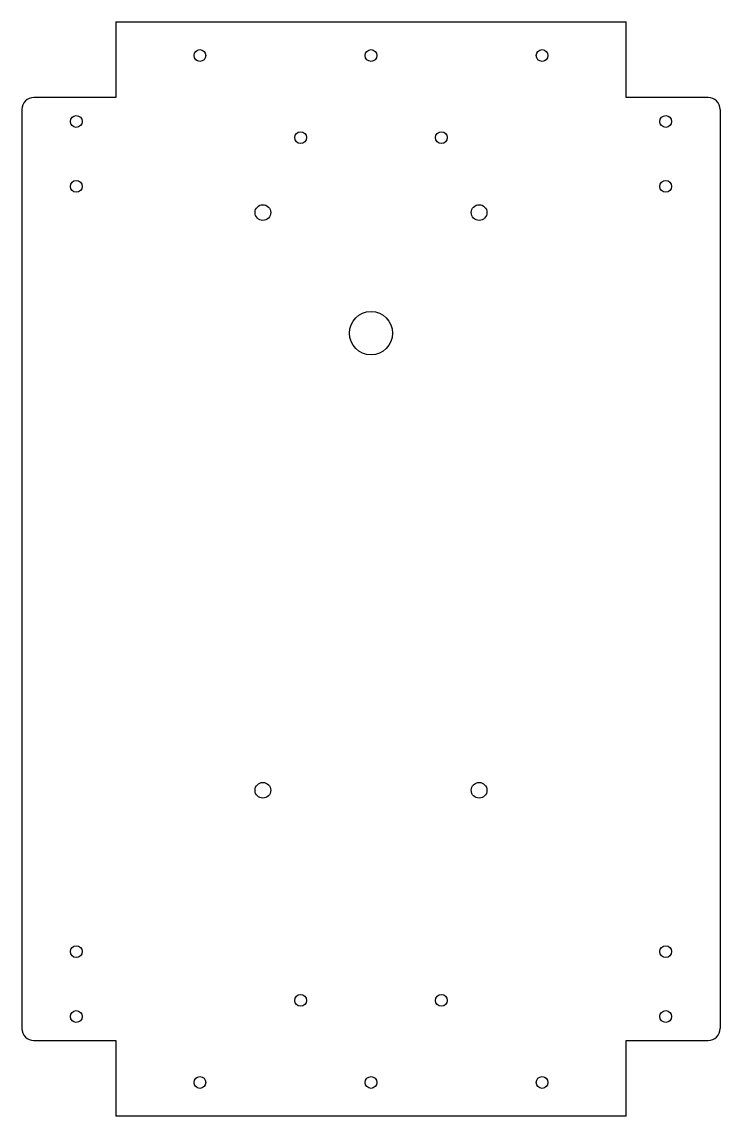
# Model space of a CAD drawing. Header units: millimetres. Extents: x -145 to 145, y -228 to 228.
import ezdxf

# ---------------------------------------------------------------- set-up
doc = ezdxf.new("R2010")
doc.units = ezdxf.units.MM

msp = doc.modelspace()

# ---------------------------------------------------------------- linework, layer by layer
at = {"color": 7, "linetype": 'Continuous', "lineweight": 25}
for p, q in [((-106.2, 227.64), (-106.2, 196.2)), ((-106.2, 227.64), (106.2, 227.64)), ((106.2, 196.2), (106.2, 227.64)), ((-106.2, 196.2), (-140.28, 196.2)), ((140.28, 196.2), (106.2, 196.2)), ((-145.28, 191.2), (-145.28, -191.2)), ((145.28, 191.2), (145.28, -191.2)), ((-140.28, -196.2), (-106.2, -196.2)), ((-106.2, -196.2), (-106.2, -227.64)), ((106.2, -196.2), (140.28, -196.2)), ((106.2, -227.64), (106.2, -196.2)), ((106.2, -227.64), (-106.2, -227.64))]:
    msp.add_line(p, q, dxfattribs=at)
for centre, radius in [((-71.2, 213.64), 2.45), ((0, 213.64), 2.45), ((71.2, 213.64), 2.45), ((-122.64, 186.2), 2.45), ((122.64, 186.2), 2.45), ((-29.3, 179.5), 2.45), ((29.3, 179.5), 2.45), ((-122.64, 159.2), 2.45), ((122.64, 159.2), 2.45), ((-45, 148.32), 3.25), ((45, 148.32), 3.25), ((0, 98.12), 9), ((-45, -92.08), 3.25), ((45, -92.08), 3.25), ((-122.64, -159.2), 2.45), ((122.64, -159.2), 2.45), ((-29.3, -179.5), 2.45), ((29.3, -179.5), 2.45), ((-122.64, -186.2), 2.45), ((122.64, -186.2), 2.45), ((-71.2, -213.64), 2.45), ((0, -213.64), 2.45), ((71.2, -213.64), 2.45)]:
    msp.add_circle(centre, radius, dxfattribs=at)
for centre, start, end in [((-140.28, 191.2), 90, 180), ((140.28, 191.2), 0, 90), ((-140.28, -191.2), 180, 270), ((140.28, -191.2), 270, 0)]:
    msp.add_arc(centre, 5, start, end, dxfattribs=at)

doc.saveas('drawing.dxf')
